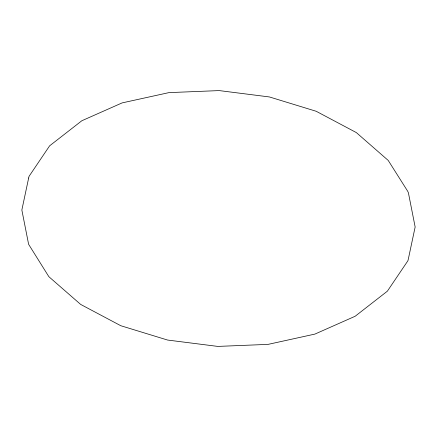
<?xml version="1.0" encoding="UTF-8"?>
<svg xmlns="http://www.w3.org/2000/svg" width="437" height="437" viewBox="0 0 437 437"><rect width="100%" height="100%" fill="white"/><g stroke="black" fill="none" stroke-linecap="round" stroke-linejoin="round"><path stroke-width="0.66" d="M28.651 178.017L21.85 210.017L28.618 244.305L48.786 276.577L49.889 277.588L80.659 304.42L120.798 325.723L167.573 340.046L217.795 346.41L268.045 344.383L314.891 334.097L355.15 316.262L387.368 291.184L406.989 262.118L407.945 260.671L408.349 258.983L415.15 226.983L408.382 192.695L407.655 191.177L388.214 160.423L356.341 132.58L316.202 111.277L269.427 96.954L219.205 90.59L168.955 92.617L122.109 102.903L81.85 120.738L49.632 145.816L29.055 176.33L28.651 178.017"/></g></svg>
